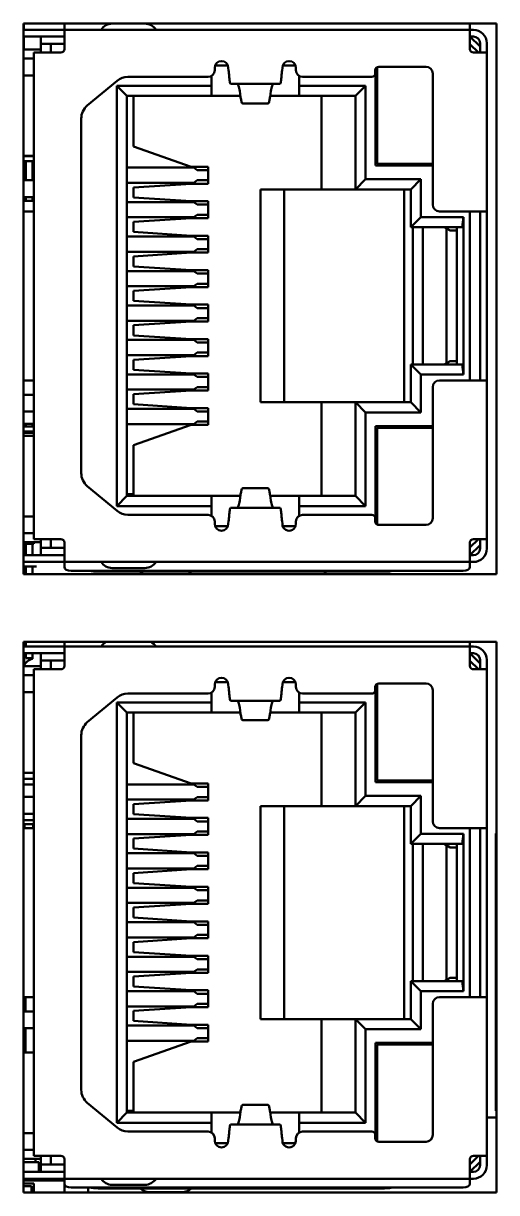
# Model space of a CAD drawing. Header units: millimetres. Extents: x 0 to 1863, y -9 to 1040.
# Drawn here: x 527.78 to 541.78, y 547.42 to 582.02 of the extents above; entities that cross this region are included whole.
import ezdxf

# ---------------------------------------------------------------- set-up
doc = ezdxf.new("R2010")
doc.units = ezdxf.units.MM
doc.header["$LTSCALE"] = 3.5
doc.layers.add('외형선(ISO)', color=7, linetype='Continuous', lineweight=50)

msp = doc.modelspace()

# ---------------------------------------------------------------- linework, layer by layer
at = {"layer": '외형선(ISO)'}
for p, q in [((527.7781, 582.0218), (541.7781, 582.0218)), ((527.7781, 565.7218), (527.7781, 582.0218)), ((527.7898, 581.8336), (527.7898, 582.0218)), ((528.9898, 581.9819), (528.9898, 581.8698)), ((530.4086, 582.0136), (531.3686, 582.0136)), ((540.9898, 581.8698), (540.9898, 581.9819)), ((541.7781, 582.0218), (541.7781, 565.7218)), ((527.7781, 581.8336), (528.6898, 581.8336)), ((528.2898, 581.6336), (527.7781, 581.6336)), ((527.7898, 581.2486), (527.7898, 581.6336)), ((528.2898, 581.6336), (528.2898, 581.4136)), ((528.2898, 581.6336), (528.9898, 581.6336)), ((528.9898, 581.8336), (528.6898, 581.8336)), ((528.9898, 581.8698), (528.9898, 581.8336)), ((528.9898, 581.4336), (528.9898, 581.8336)), ((528.9898, 581.8336), (540.9898, 581.8336)), ((540.9898, 581.8336), (540.9898, 581.8698)), ((541.0898, 581.8336), (540.9898, 581.8336)), ((540.9898, 581.8336), (540.9898, 581.4336)), ((540.9898, 581.6336), (541.0898, 581.6336)), ((541.2898, 581.3336), (540.9898, 581.6336)), ((528.5898, 581.4136), (528.2898, 581.4136)), ((528.2898, 581.1586), (528.2898, 581.4136)), ((528.5898, 581.4136), (528.9898, 581.4136)), ((528.5898, 581.4136), (528.5898, 581.1586)), ((528.9898, 581.2586), (528.9898, 581.4336)), ((540.9898, 581.2586), (540.9898, 581.4336)), ((540.9898, 581.4086), (541.2398, 581.1586)), ((541.2898, 581.4336), (541.2898, 581.2586)), ((541.4898, 581.2586), (541.4898, 581.4336)), ((527.7781, 581.2486), (528.2898, 581.2486)), ((527.7781, 580.9836), (528.0898, 580.9836)), ((528.4898, 581.1586), (528.0898, 581.1586)), ((528.0898, 566.7586), (528.0898, 581.1586)), ((528.4898, 581.1586), (528.8898, 581.1586)), ((541.4898, 581.1586), (541.0898, 581.1586)), ((541.2898, 581.2586), (541.2898, 581.1586)), ((541.4898, 581.1586), (541.4898, 581.2586)), ((541.4898, 581.1586), (541.4898, 576.4586)), ((533.4398, 580.6386), (533.4398, 580.7086)), ((533.8272, 580.7786), (533.4525, 580.7786)), ((533.8496, 580.6286), (533.8398, 580.7086)), ((535.4398, 580.7086), (535.4301, 580.6286)), ((535.8272, 580.7786), (535.4525, 580.7786)), ((535.8398, 580.7086), (535.8398, 580.6386)), ((538.1898, 580.6386), (538.1898, 580.5386)), ((538.1998, 577.8136), (538.1998, 580.6822)), ((538.243, 580.727), (538.243, 577.8636)), ((539.6898, 580.7386), (538.2898, 580.7386)), ((527.7781, 580.4836), (528.0898, 580.4836)), ((530.5508, 580.3228), (529.6697, 579.5886)), ((530.8709, 580.4386), (533.2398, 580.4386)), ((533.3398, 580.4654), (533.3398, 580.1786)), ((535.9398, 580.1786), (535.9398, 580.4654)), ((536.0398, 580.4386), (538.0898, 580.4386)), ((539.8898, 580.5386), (539.8898, 576.6586)), ((530.5398, 567.7386), (530.5398, 580.1786)), ((533.3398, 580.1786), (530.5398, 580.1786)), ((530.8398, 579.8786), (530.5398, 580.1786)), ((533.3398, 579.8786), (533.3398, 580.1786)), ((535.3726, 580.2286), (533.9071, 580.2286)), ((534.189, 579.9377), (534.1768, 580.0143)), ((535.1028, 580.0143), (535.0906, 579.9377)), ((537.8998, 580.1786), (535.9398, 580.1786)), ((535.9398, 580.1786), (535.9398, 579.8786)), ((537.8998, 580.1786), (537.5998, 579.8786)), ((537.8998, 580.1786), (537.8998, 577.4086)), ((530.8398, 579.8786), (533.3398, 579.8786)), ((530.8398, 579.8786), (530.8398, 568.0386)), ((531.0398, 579.8786), (531.0398, 578.3786)), ((533.3398, 579.8786), (534.1976, 579.8786)), ((534.2635, 579.6519), (535.0161, 579.6519)), ((535.082, 579.8786), (535.9398, 579.8786)), ((535.9398, 579.8786), (537.5998, 579.8786)), ((536.5998, 579.8786), (536.5998, 577.1086)), ((537.5998, 577.1086), (537.5998, 579.8786)), ((529.4898, 568.7128), (529.4898, 579.2045)), ((532.7398, 577.7786), (531.0398, 578.3786)), ((527.7781, 578.0986), (528.0898, 578.0986)), ((527.8091, 578.0966), (527.7781, 578.0966)), ((527.8091, 577.9466), (527.7781, 577.9466)), ((527.7998, 578.0986), (527.7998, 578.0966)), ((527.7998, 577.9466), (527.7998, 577.3836)), ((527.9382, 578.0966), (527.8091, 578.0966)), ((527.8091, 577.9466), (527.9382, 577.9466)), ((527.8498, 578.0986), (527.8498, 578.0966)), ((527.8498, 577.9466), (527.8498, 577.3836)), ((528.0164, 578.0966), (527.9382, 578.0966)), ((527.9382, 577.9466), (528.0164, 577.9466)), ((528.0898, 578.0966), (528.0164, 578.0966)), ((528.0164, 577.9466), (528.0898, 577.9466)), ((528.0498, 578.0966), (528.0498, 578.0986)), ((528.0498, 577.3836), (528.0498, 577.9466)), ((538.243, 577.8636), (539.8898, 577.8636)), ((538.5998, 577.8136), (538.5998, 577.8636)), ((539.6998, 577.8636), (539.6998, 577.8136)), ((527.7998, 577.6966), (527.7781, 577.6966)), ((527.7781, 577.5466), (527.7998, 577.5466)), ((532.7461, 577.7536), (530.8398, 577.7536)), ((533.2398, 577.7786), (532.7398, 577.7786)), ((532.784, 577.7536), (532.7461, 577.7536)), ((532.817, 577.7536), (532.784, 577.7536)), ((532.817, 577.7536), (532.9235, 577.6786)), ((532.9235, 577.6786), (533.2398, 577.6786)), ((533.2398, 577.2786), (533.2398, 577.7786)), ((538.1998, 577.8136), (539.8898, 577.8136)), ((528.0898, 577.3836), (527.7781, 577.3836)), ((530.8398, 577.3036), (532.7462, 577.3036)), ((531.0398, 577.1668), (532.7398, 577.2786)), ((531.0398, 576.8705), (531.0398, 577.1668)), ((533.2398, 577.2786), (532.7398, 577.2786)), ((532.7462, 577.3036), (532.7841, 577.3036)), ((532.7841, 577.3036), (532.817, 577.3036)), ((532.9235, 577.3786), (532.817, 577.3036)), ((533.2398, 577.3786), (532.9235, 577.3786)), ((537.5998, 577.1086), (537.8998, 577.4086)), ((537.8998, 577.4086), (539.5398, 577.4086)), ((539.2398, 577.1086), (539.5398, 577.4086)), ((539.5398, 576.2886), (539.5398, 577.4086)), ((527.7781, 576.8836), (528.0898, 576.8836)), ((527.7998, 576.8836), (527.7998, 576.7707)), ((527.8498, 576.8836), (527.8498, 576.7707)), ((528.0498, 576.7707), (528.0498, 576.8836)), ((532.7398, 576.7586), (531.0398, 576.8705)), ((536.5998, 577.1086), (534.7898, 577.1086)), ((534.7898, 570.8086), (534.7898, 577.1086)), ((535.4898, 570.8086), (535.4898, 577.1086)), ((537.5998, 577.1086), (536.5998, 577.1086)), ((539.2398, 577.1086), (537.5998, 577.1086)), ((539.0398, 577.1086), (539.0398, 570.8086)), ((539.2398, 577.1086), (539.2398, 575.9886)), ((527.7781, 576.7707), (528.0898, 576.7707)), ((528.0898, 576.4586), (527.7781, 576.4586)), ((532.7461, 576.7336), (530.8398, 576.7336)), ((532.7398, 576.7586), (533.2398, 576.7586)), ((532.784, 576.7336), (532.7461, 576.7336)), ((532.817, 576.7336), (532.784, 576.7336)), ((532.817, 576.7336), (532.9235, 576.6586)), ((533.2398, 576.6586), (532.9235, 576.6586)), ((533.2398, 576.2586), (533.2398, 576.7586)), ((540.0898, 576.4586), (541.0898, 576.4586)), ((540.9898, 571.4586), (540.9898, 576.4586)), ((541.0898, 576.4586), (541.4898, 576.4586)), ((541.2898, 576.4586), (541.2898, 576.4576)), ((541.2898, 576.4576), (541.2898, 571.4596)), ((541.4898, 576.2586), (541.4898, 576.4586)), ((530.8398, 576.2836), (532.7462, 576.2836)), ((531.0398, 576.1468), (532.7398, 576.2586)), ((531.0398, 575.8505), (531.0398, 576.1468)), ((533.2398, 576.2586), (532.7398, 576.2586)), ((532.7462, 576.2836), (532.7841, 576.2836)), ((532.7841, 576.2836), (532.817, 576.2836)), ((532.9235, 576.3586), (532.817, 576.2836)), ((532.9235, 576.3586), (533.2398, 576.3586)), ((539.5398, 576.2886), (539.2398, 575.9886)), ((540.7998, 576.2886), (539.5398, 576.2886)), ((540.7998, 576.2886), (540.7632, 575.9886)), ((540.7998, 576.2886), (540.7998, 571.6286)), ((541.4898, 571.6586), (541.4898, 576.2586)), ((532.7398, 575.7386), (531.0398, 575.8505)), ((539.2398, 575.9886), (540.7632, 575.9886)), ((539.2998, 575.9886), (539.2998, 571.9286)), ((539.5998, 571.9286), (539.5998, 575.9886)), ((540.3998, 575.8886), (540.2248, 575.9886)), ((540.2998, 575.9458), (540.2998, 571.9715)), ((540.3998, 575.8886), (540.5998, 575.8886)), ((540.5998, 571.9286), (540.5998, 575.9886)), ((532.7461, 575.7136), (530.8398, 575.7136)), ((532.7398, 575.7386), (533.2398, 575.7386)), ((532.784, 575.7136), (532.7461, 575.7136)), ((532.817, 575.7136), (532.784, 575.7136)), ((532.817, 575.7136), (532.9235, 575.6386)), ((533.2398, 575.6386), (532.9235, 575.6386)), ((533.2398, 575.2386), (533.2398, 575.7386)), ((530.8398, 575.2636), (532.7462, 575.2636)), ((531.0398, 575.1268), (532.7398, 575.2386)), ((531.0398, 574.8305), (531.0398, 575.1268)), ((533.2398, 575.2386), (532.7398, 575.2386)), ((532.7462, 575.2636), (532.7841, 575.2636)), ((532.7841, 575.2636), (532.817, 575.2636)), ((532.9235, 575.3386), (532.817, 575.2636)), ((533.2398, 575.3386), (532.9235, 575.3386)), ((532.7398, 574.7186), (531.0398, 574.8305)), ((532.7398, 574.7186), (533.2398, 574.7186)), ((533.2398, 574.2186), (533.2398, 574.7186)), ((532.7461, 574.6936), (530.8398, 574.6936)), ((532.784, 574.6936), (532.7461, 574.6936)), ((532.817, 574.6936), (532.784, 574.6936)), ((532.817, 574.6936), (532.9235, 574.6186)), ((533.2398, 574.6186), (532.9235, 574.6186)), ((530.8398, 574.2436), (532.7462, 574.2436)), ((531.0398, 574.1068), (532.7398, 574.2186)), ((531.0398, 573.8105), (531.0398, 574.1068)), ((533.2398, 574.2186), (532.7398, 574.2186)), ((532.7462, 574.2436), (532.7841, 574.2436)), ((532.7841, 574.2436), (532.817, 574.2436)), ((532.9235, 574.3186), (532.817, 574.2436)), ((533.2398, 574.3186), (532.9235, 574.3186)), ((532.7461, 573.6736), (530.8398, 573.6736)), ((532.7398, 573.6986), (531.0398, 573.8105)), ((532.7398, 573.6986), (533.2398, 573.6986)), ((532.784, 573.6736), (532.7461, 573.6736)), ((532.817, 573.6736), (532.784, 573.6736)), ((532.817, 573.6736), (532.9235, 573.5986)), ((533.2398, 573.1986), (533.2398, 573.6986)), ((533.2398, 573.5986), (532.9235, 573.5986)), ((530.8398, 573.2236), (532.7462, 573.2236)), ((531.0398, 573.0868), (532.7398, 573.1986)), ((531.0398, 572.7905), (531.0398, 573.0868)), ((533.2398, 573.1986), (532.7398, 573.1986)), ((532.7462, 573.2236), (532.7841, 573.2236)), ((532.7841, 573.2236), (532.817, 573.2236)), ((532.9235, 573.2986), (532.817, 573.2236)), ((533.2398, 573.2986), (532.9235, 573.2986)), ((532.7461, 572.6536), (530.8398, 572.6536)), ((532.7398, 572.6786), (531.0398, 572.7905)), ((532.7398, 572.6786), (533.2398, 572.6786)), ((532.784, 572.6536), (532.7461, 572.6536)), ((532.817, 572.6536), (532.784, 572.6536)), ((532.817, 572.6536), (532.9235, 572.5786)), ((533.2398, 572.1786), (533.2398, 572.6786)), ((533.2398, 572.5786), (532.9235, 572.5786)), ((530.8398, 572.2036), (532.7462, 572.2036)), ((531.0398, 572.0668), (532.7398, 572.1786)), ((531.0398, 571.7705), (531.0398, 572.0668)), ((533.2398, 572.1786), (532.7398, 572.1786)), ((532.7462, 572.2036), (532.7841, 572.2036)), ((532.7841, 572.2036), (532.817, 572.2036)), ((532.9235, 572.2786), (532.817, 572.2036)), ((533.2398, 572.2786), (532.9235, 572.2786)), ((540.2248, 571.9286), (540.3998, 572.0286)), ((540.5998, 572.0286), (540.3998, 572.0286)), ((532.7461, 571.6336), (530.8398, 571.6336)), ((532.7398, 571.6586), (531.0398, 571.7705)), ((532.7398, 571.6586), (533.2398, 571.6586)), ((532.784, 571.6336), (532.7461, 571.6336)), ((532.817, 571.6336), (532.784, 571.6336)), ((532.817, 571.6336), (532.9235, 571.5586)), ((533.2398, 571.1586), (533.2398, 571.6586)), ((539.2398, 571.9286), (539.5398, 571.6286)), ((540.7632, 571.9286), (539.2398, 571.9286)), ((539.2398, 571.9286), (539.2398, 570.8086)), ((539.5398, 571.6286), (540.7998, 571.6286)), ((539.5398, 570.5086), (539.5398, 571.6286)), ((540.7632, 571.9286), (540.7998, 571.6286)), ((541.4898, 571.4586), (541.4898, 571.6586)), ((527.7781, 571.4586), (528.0898, 571.4586)), ((532.9235, 571.2586), (532.817, 571.1836)), ((533.2398, 571.5586), (532.9235, 571.5586)), ((533.2398, 571.2586), (532.9235, 571.2586)), ((539.8898, 571.2586), (539.8898, 567.3786)), ((541.0898, 571.4586), (540.0898, 571.4586)), ((541.4898, 571.4586), (541.0898, 571.4586)), ((541.2898, 571.4596), (541.2898, 571.4586)), ((541.4898, 571.4586), (541.4898, 566.7586)), ((527.7781, 571.0336), (528.0898, 571.0336)), ((530.8398, 571.1836), (532.7462, 571.1836)), ((531.0398, 571.0468), (532.7398, 571.1586)), ((531.0398, 570.7505), (531.0398, 571.0468)), ((533.2398, 571.1586), (532.7398, 571.1586)), ((532.7462, 571.1836), (532.7841, 571.1836)), ((532.7841, 571.1836), (532.817, 571.1836)), ((532.7461, 570.6136), (530.8398, 570.6136)), ((532.7398, 570.6386), (531.0398, 570.7505)), ((532.7398, 570.6386), (533.2398, 570.6386)), ((532.784, 570.6136), (532.7461, 570.6136)), ((532.817, 570.6136), (532.784, 570.6136)), ((532.817, 570.6136), (532.9235, 570.5386)), ((533.2398, 570.1386), (533.2398, 570.6386)), ((534.7898, 570.8086), (536.5998, 570.8086)), ((536.5998, 570.8086), (537.5998, 570.8086)), ((536.5998, 570.8086), (536.5998, 568.0386)), ((537.5998, 570.8086), (539.2398, 570.8086)), ((537.8998, 570.5086), (537.5998, 570.8086)), ((537.5998, 568.0386), (537.5998, 570.8086)), ((539.5398, 570.5086), (539.2398, 570.8086)), ((528.0898, 570.5336), (527.7781, 570.5336)), ((532.9235, 570.2386), (532.817, 570.1636)), ((533.2398, 570.5386), (532.9235, 570.5386)), ((533.2398, 570.2386), (532.9235, 570.2386)), ((539.5398, 570.5086), (537.8998, 570.5086)), ((537.8998, 570.5086), (537.8998, 567.7386)), ((527.7781, 570.1747), (528.0898, 570.1747)), ((527.8091, 570.0966), (527.7781, 570.0966)), ((527.8091, 569.9466), (527.7781, 569.9466)), ((527.7781, 569.9087), (528.0898, 569.9087)), ((527.7998, 570.1747), (527.7998, 570.0966)), ((527.7998, 569.9466), (527.7998, 569.9087)), ((527.9382, 570.0966), (527.8091, 570.0966)), ((527.8091, 569.9466), (527.9382, 569.9466)), ((527.8498, 570.1747), (527.8498, 570.0966)), ((527.8498, 569.9466), (527.8498, 569.9087)), ((528.0164, 570.0966), (527.9382, 570.0966)), ((527.9382, 569.9466), (528.0164, 569.9466)), ((528.0898, 570.0966), (528.0164, 570.0966)), ((528.0164, 569.9466), (528.0898, 569.9466)), ((528.0498, 570.0966), (528.0498, 570.1747)), ((528.0498, 569.9087), (528.0498, 569.9466)), ((530.8398, 570.1636), (532.7462, 570.1636)), ((531.0398, 569.5386), (532.7398, 570.1386)), ((532.7398, 570.1386), (533.2398, 570.1386)), ((532.7462, 570.1636), (532.7841, 570.1636)), ((532.7841, 570.1636), (532.817, 570.1636)), ((538.1998, 567.2351), (538.1998, 570.1036)), ((539.8898, 570.1036), (538.1998, 570.1036)), ((539.8898, 570.0536), (538.243, 570.0536)), ((538.243, 567.1903), (538.243, 570.0536)), ((538.5998, 570.0536), (538.5998, 570.1036)), ((539.6998, 570.1036), (539.6998, 570.0536)), ((527.7781, 569.8186), (528.0898, 569.8186)), ((531.0398, 569.5386), (531.0398, 568.0386)), ((529.6697, 568.3287), (530.5508, 567.5945)), ((534.2635, 568.2653), (535.0161, 568.2653)), ((530.5398, 567.7386), (530.8398, 568.0386)), ((531.0398, 568.0936), (530.8398, 568.0936)), ((530.8398, 568.0386), (533.3398, 568.0386)), ((533.3398, 567.7386), (533.3398, 568.0386)), ((534.1976, 568.0386), (533.3398, 568.0386)), ((534.1768, 567.903), (534.189, 567.9796)), ((535.9398, 568.0386), (535.082, 568.0386)), ((535.0906, 567.9796), (535.1028, 567.903)), ((535.9398, 568.0386), (535.9398, 567.7386)), ((535.9398, 568.0386), (537.5998, 568.0386)), ((537.8998, 567.7386), (537.5998, 568.0386)), ((533.3398, 567.7386), (530.5398, 567.7386)), ((533.2398, 567.4786), (530.8709, 567.4786)), ((533.3398, 567.7386), (533.3398, 567.4518)), ((533.9071, 567.6886), (535.3726, 567.6886)), ((537.8998, 567.7386), (535.9398, 567.7386)), ((535.9398, 567.4518), (535.9398, 567.7386)), ((538.0898, 567.4786), (536.0398, 567.4786)), ((527.7781, 567.4336), (528.0898, 567.4336)), ((533.4398, 567.2086), (533.4398, 567.2786)), ((533.4525, 567.1386), (533.8272, 567.1386)), ((533.8398, 567.2086), (533.8496, 567.2886)), ((535.4301, 567.2886), (535.4398, 567.2086)), ((535.4525, 567.1386), (535.8272, 567.1386)), ((535.8398, 567.2786), (535.8398, 567.2086)), ((538.1898, 567.3786), (538.1898, 567.2786)), ((538.2898, 567.1786), (539.6898, 567.1786)), ((527.7781, 566.9336), (528.0898, 566.9336)), ((528.0898, 566.7586), (528.4898, 566.7586)), ((528.2898, 566.5036), (528.2898, 566.7586)), ((528.8898, 566.7586), (528.4898, 566.7586)), ((528.5898, 566.7586), (528.5898, 566.5036)), ((541.2398, 566.7586), (540.9898, 566.5086)), ((541.0898, 566.7586), (541.4898, 566.7586)), ((541.2898, 566.7586), (541.2898, 566.6586)), ((541.4898, 566.6586), (541.4898, 566.7586)), ((527.7781, 566.6686), (528.2898, 566.6686)), ((527.7781, 566.6227), (528.0898, 566.6227)), ((527.7998, 566.4966), (527.7781, 566.4966)), ((527.7998, 566.6227), (527.7998, 566.2836)), ((527.8498, 566.6227), (527.8498, 566.2836)), ((528.0498, 566.2836), (528.0498, 566.6227)), ((528.0898, 566.6686), (528.0898, 566.6227)), ((528.2898, 566.5036), (528.2898, 566.2836)), ((528.2898, 566.5036), (528.5898, 566.5036)), ((528.9898, 566.5036), (528.5898, 566.5036)), ((528.9898, 566.4836), (528.9898, 566.6586)), ((528.9898, 566.0836), (528.9898, 566.4836)), ((540.9898, 566.4836), (540.9898, 566.6586)), ((540.9898, 566.2836), (541.2898, 566.5836)), ((540.9898, 566.4836), (540.9898, 566.0836)), ((541.2898, 566.6586), (541.2898, 566.4836)), ((541.4898, 566.4836), (541.4898, 566.6586)), ((527.7781, 566.3466), (527.7998, 566.3466)), ((527.7781, 566.2836), (528.2898, 566.2836)), ((528.6898, 566.0836), (527.7781, 566.0836)), ((528.9898, 566.2836), (528.2898, 566.2836)), ((528.6898, 566.0836), (528.9898, 566.0836)), ((528.9898, 566.0836), (528.9898, 566.0475)), ((540.9898, 566.0836), (528.9898, 566.0836)), ((541.0898, 566.2836), (540.9898, 566.2836)), ((540.9898, 566.0836), (541.0898, 566.0836)), ((540.9898, 566.0475), (540.9898, 566.0836)), ((527.8091, 565.9466), (527.7781, 565.9466)), ((541.7781, 565.7218), (527.7781, 565.7218)), ((527.7998, 565.9466), (527.7998, 565.7218)), ((527.8091, 565.9466), (527.9382, 565.9466)), ((527.8498, 565.9466), (527.8498, 565.7218)), ((527.9382, 565.9466), (528.0164, 565.9466)), ((528.0164, 565.9466), (528.1654, 565.9466)), ((528.0498, 565.7218), (528.0498, 565.9466)), ((528.9898, 566.0475), (528.9898, 565.9353)), ((540.7898, 565.8206), (529.1898, 565.8206)), ((529.9898, 565.7983), (538.4491, 565.7983)), ((531.3686, 565.9036), (530.4086, 565.9036)), ((536.6998, 565.7983), (536.6998, 565.7218)), ((536.7198, 565.7218), (536.7198, 565.7983)), ((538.6522, 565.812), (538.706, 565.8206)), ((540.9898, 565.9353), (540.9898, 566.0475)), ((527.7781, 563.7218), (541.7781, 563.7218)), ((527.7781, 547.4218), (527.7781, 563.7218)), ((527.7781, 563.6716), (527.7998, 563.6716)), ((527.7998, 563.7218), (527.7998, 563.5837)), ((527.8498, 563.5837), (527.8498, 563.7218)), ((528.9898, 563.7218), (528.9898, 563.6199)), ((540.9898, 563.6199), (540.9898, 563.7218)), ((541.7781, 563.7218), (541.7781, 547.4218)), ((527.7781, 563.5837), (528.6898, 563.5837)), ((528.2898, 563.3837), (527.7781, 563.3837)), ((527.7998, 563.3837), (527.7998, 563.0134)), ((527.8498, 563.3837), (527.8498, 563.2416)), ((528.0498, 563.2145), (528.0498, 563.3837)), ((528.2898, 563.3837), (528.2898, 563.1637)), ((528.2898, 563.3837), (528.9898, 563.3837)), ((528.9898, 563.5837), (528.6898, 563.5837)), ((528.9898, 563.6199), (528.9898, 563.5837)), ((528.9898, 563.1837), (528.9898, 563.5837)), ((528.9898, 563.5837), (540.9898, 563.5837)), ((540.9898, 563.5837), (540.9898, 563.6199)), ((541.0898, 563.5837), (540.9898, 563.5837)), ((540.9898, 563.5837), (540.9898, 563.1837)), ((540.9898, 563.3837), (541.0898, 563.3837)), ((541.2898, 563.0837), (540.9898, 563.3837)), ((527.7781, 562.9987), (528.2898, 562.9987)), ((527.8498, 563.2416), (528.0498, 563.2416)), ((528.0498, 562.9987), (528.0498, 563.0042)), ((528.5898, 563.1637), (528.2898, 563.1637)), ((528.2898, 562.9087), (528.2898, 563.1637)), ((528.5898, 563.1637), (528.9898, 563.1637)), ((528.5898, 563.1637), (528.5898, 562.9087)), ((528.9898, 563.0087), (528.9898, 563.1837)), ((540.9898, 563.0087), (540.9898, 563.1837)), ((540.9898, 563.1587), (541.2398, 562.9087)), ((541.2898, 563.1837), (541.2898, 563.0087)), ((541.2898, 563.0087), (541.2898, 562.9087)), ((541.4898, 563.0087), (541.4898, 563.1837)), ((541.4898, 562.9087), (541.4898, 563.0087)), ((527.7781, 562.7337), (528.0898, 562.7337)), ((528.4898, 562.9087), (528.0898, 562.9087)), ((528.0898, 548.5087), (528.0898, 562.9087)), ((528.4898, 562.9087), (528.8898, 562.9087)), ((541.4898, 562.9087), (541.0898, 562.9087)), ((541.4898, 562.9087), (541.4898, 558.2087)), ((533.4398, 562.3887), (533.4398, 562.4587)), ((533.8272, 562.5287), (533.4525, 562.5287)), ((533.8496, 562.3787), (533.8398, 562.4587)), ((535.4398, 562.4587), (535.4301, 562.3787)), ((535.8272, 562.5287), (535.4525, 562.5287)), ((535.8398, 562.4587), (535.8398, 562.3887)), ((538.1898, 562.3887), (538.1898, 562.2887)), ((538.1998, 559.5637), (538.1998, 562.4323)), ((538.243, 562.4771), (538.243, 559.6137)), ((539.6898, 562.4887), (538.2898, 562.4887)), ((539.8898, 562.2887), (539.8898, 558.4087)), ((527.7781, 562.2337), (528.0898, 562.2337)), ((530.5508, 562.0729), (529.6697, 561.3387)), ((530.5398, 549.4887), (530.5398, 561.9287)), ((533.3398, 561.9287), (530.5398, 561.9287)), ((530.8398, 561.6287), (530.5398, 561.9287)), ((530.8709, 562.1887), (533.2398, 562.1887)), ((533.3398, 562.2155), (533.3398, 561.9287)), ((533.3398, 561.6287), (533.3398, 561.9287)), ((535.3726, 561.9787), (533.9071, 561.9787)), ((535.9398, 561.9287), (535.9398, 562.2155)), ((537.8998, 561.9287), (535.9398, 561.9287)), ((535.9398, 561.9287), (535.9398, 561.6287)), ((536.0398, 562.1887), (538.0898, 562.1887)), ((537.8998, 561.9287), (537.5998, 561.6287)), ((537.8998, 561.9287), (537.8998, 559.1587)), ((530.8398, 561.6287), (533.3398, 561.6287)), ((530.8398, 561.6287), (530.8398, 549.7887)), ((531.0398, 561.6287), (531.0398, 560.1287)), ((533.3398, 561.6287), (534.1976, 561.6287)), ((534.189, 561.6878), (534.1768, 561.7644)), ((535.082, 561.6287), (535.9398, 561.6287)), ((535.1028, 561.7644), (535.0906, 561.6878)), ((535.9398, 561.6287), (537.5998, 561.6287)), ((536.5998, 561.6287), (536.5998, 558.8587)), ((537.5998, 558.8587), (537.5998, 561.6287)), ((534.2635, 561.402), (535.0161, 561.402)), ((529.4898, 550.4629), (529.4898, 560.9546)), ((527.7781, 559.8487), (528.0898, 559.8487)), ((532.7398, 559.5287), (531.0398, 560.1287)), ((527.7781, 559.6677), (528.0898, 559.6677)), ((527.7781, 559.4987), (528.0898, 559.4987)), ((532.7461, 559.5037), (530.8398, 559.5037)), ((533.2398, 559.5287), (532.7398, 559.5287)), ((532.784, 559.5037), (532.7461, 559.5037)), ((532.817, 559.5037), (532.784, 559.5037)), ((532.817, 559.5037), (532.9235, 559.4287)), ((533.2398, 559.0287), (533.2398, 559.5287)), ((538.1998, 559.5637), (539.8898, 559.5637)), ((538.243, 559.6137), (539.8898, 559.6137)), ((538.5998, 559.5637), (538.5998, 559.6137)), ((539.6998, 559.6137), (539.6998, 559.5637)), ((532.9235, 559.4287), (533.2398, 559.4287)), ((537.5998, 558.8587), (537.8998, 559.1587)), ((537.8998, 559.1587), (539.5398, 559.1587)), ((539.2398, 558.8587), (539.5398, 559.1587)), ((539.5398, 558.0387), (539.5398, 559.1587)), ((528.0898, 559.1337), (527.7781, 559.1337)), ((530.8398, 559.0537), (532.7462, 559.0537)), ((531.0398, 558.9169), (532.7398, 559.0287)), ((531.0398, 558.6206), (531.0398, 558.9169)), ((533.2398, 559.0287), (532.7398, 559.0287)), ((532.7462, 559.0537), (532.7841, 559.0537)), ((532.7841, 559.0537), (532.817, 559.0537)), ((532.9235, 559.1287), (532.817, 559.0537)), ((533.2398, 559.1287), (532.9235, 559.1287)), ((536.5998, 558.8587), (534.7898, 558.8587)), ((534.7898, 552.5587), (534.7898, 558.8587)), ((535.4898, 552.5587), (535.4898, 558.8587)), ((537.5998, 558.8587), (536.5998, 558.8587)), ((539.2398, 558.8587), (537.5998, 558.8587)), ((539.0398, 558.8587), (539.0398, 552.5587)), ((539.2398, 558.8587), (539.2398, 557.7387)), ((527.7781, 558.6337), (528.0898, 558.6337)), ((527.7781, 558.4447), (528.0898, 558.4447)), ((532.7461, 558.4837), (530.8398, 558.4837)), ((532.7398, 558.5087), (531.0398, 558.6206)), ((532.7398, 558.5087), (533.2398, 558.5087)), ((532.784, 558.4837), (532.7461, 558.4837)), ((532.817, 558.4837), (532.784, 558.4837)), ((532.817, 558.4837), (532.9235, 558.4087)), ((533.2398, 558.0087), (533.2398, 558.5087)), ((527.7781, 558.3564), (527.8098, 558.3247)), ((528.0898, 558.2087), (527.7781, 558.2087)), ((527.8098, 558.3247), (527.8098, 558.2087)), ((528.0698, 558.3247), (527.8098, 558.3247)), ((528.0898, 558.3447), (528.0698, 558.3247)), ((528.0698, 558.2087), (528.0698, 558.3247)), ((532.9235, 558.1087), (532.817, 558.0337)), ((533.2398, 558.4087), (532.9235, 558.4087)), ((532.9235, 558.1087), (533.2398, 558.1087)), ((540.0898, 558.2087), (541.0898, 558.2087)), ((540.9898, 553.2087), (540.9898, 558.2087)), ((541.0898, 558.2087), (541.4898, 558.2087)), ((541.2898, 558.2087), (541.2898, 558.2077)), ((541.2898, 558.2077), (541.2898, 553.2097)), ((541.4898, 558.0087), (541.4898, 558.2087)), ((530.8398, 558.0337), (532.7462, 558.0337)), ((531.0398, 557.8969), (532.7398, 558.0087)), ((531.0398, 557.6006), (531.0398, 557.8969)), ((533.2398, 558.0087), (532.7398, 558.0087)), ((532.7462, 558.0337), (532.7841, 558.0337)), ((532.7841, 558.0337), (532.817, 558.0337)), ((539.5398, 558.0387), (539.2398, 557.7387)), ((540.7998, 558.0387), (539.5398, 558.0387)), ((540.7998, 558.0387), (540.7632, 557.7387)), ((540.7998, 558.0387), (540.7998, 553.3787)), ((541.4898, 553.4087), (541.4898, 558.0087)), ((541.7531, 558.0468), (541.7531, 551.2018)), ((541.7781, 558.0468), (541.7531, 558.0468)), ((532.7461, 557.4637), (530.8398, 557.4637)), ((532.7398, 557.4887), (531.0398, 557.6006)), ((532.7398, 557.4887), (533.2398, 557.4887)), ((532.784, 557.4637), (532.7461, 557.4637)), ((532.817, 557.4637), (532.784, 557.4637)), ((532.817, 557.4637), (532.9235, 557.3887)), ((533.2398, 556.9887), (533.2398, 557.4887)), ((539.2398, 557.7387), (540.7632, 557.7387)), ((539.2998, 557.7387), (539.2998, 553.6787)), ((539.5998, 553.6787), (539.5998, 557.7387)), ((540.3998, 557.6387), (540.2248, 557.7387)), ((540.2998, 557.6959), (540.2998, 553.7216)), ((540.3998, 557.6387), (540.5998, 557.6387)), ((540.5998, 553.6787), (540.5998, 557.7387)), ((532.9235, 557.0887), (532.817, 557.0137)), ((533.2398, 557.3887), (532.9235, 557.3887)), ((533.2398, 557.0887), (532.9235, 557.0887)), ((530.8398, 557.0137), (532.7462, 557.0137)), ((531.0398, 556.8769), (532.7398, 556.9887)), ((531.0398, 556.5806), (531.0398, 556.8769)), ((533.2398, 556.9887), (532.7398, 556.9887)), ((532.7462, 557.0137), (532.7841, 557.0137)), ((532.7841, 557.0137), (532.817, 557.0137)), ((532.7461, 556.4437), (530.8398, 556.4437)), ((532.7398, 556.4687), (531.0398, 556.5806)), ((532.7398, 556.4687), (533.2398, 556.4687)), ((532.784, 556.4437), (532.7461, 556.4437)), ((532.817, 556.4437), (532.784, 556.4437)), ((532.817, 556.4437), (532.9235, 556.3687)), ((533.2398, 556.3687), (532.9235, 556.3687)), ((533.2398, 555.9687), (533.2398, 556.4687)), ((532.9235, 556.0687), (532.817, 555.9937)), ((533.2398, 556.0687), (532.9235, 556.0687)), ((530.8398, 555.9937), (532.7462, 555.9937)), ((531.0398, 555.8569), (532.7398, 555.9687)), ((531.0398, 555.5606), (531.0398, 555.8569)), ((533.2398, 555.9687), (532.7398, 555.9687)), ((532.7462, 555.9937), (532.7841, 555.9937)), ((532.7841, 555.9937), (532.817, 555.9937)), ((532.7461, 555.4237), (530.8398, 555.4237)), ((532.7398, 555.4487), (531.0398, 555.5606)), ((532.7398, 555.4487), (533.2398, 555.4487)), ((532.784, 555.4237), (532.7461, 555.4237)), ((532.817, 555.4237), (532.784, 555.4237)), ((532.817, 555.4237), (532.9235, 555.3487)), ((533.2398, 555.3487), (532.9235, 555.3487)), ((533.2398, 554.9487), (533.2398, 555.4487)), ((532.9235, 555.0487), (532.817, 554.9737)), ((533.2398, 555.0487), (532.9235, 555.0487)), ((530.8398, 554.9737), (532.7462, 554.9737)), ((531.0398, 554.8369), (532.7398, 554.9487)), ((531.0398, 554.5406), (531.0398, 554.8369)), ((533.2398, 554.9487), (532.7398, 554.9487)), ((532.7462, 554.9737), (532.7841, 554.9737)), ((532.7841, 554.9737), (532.817, 554.9737)), ((532.7461, 554.4037), (530.8398, 554.4037)), ((532.7398, 554.4287), (531.0398, 554.5406)), ((532.7398, 554.4287), (533.2398, 554.4287)), ((532.784, 554.4037), (532.7461, 554.4037)), ((532.817, 554.4037), (532.784, 554.4037)), ((532.817, 554.4037), (532.9235, 554.3287)), ((533.2398, 554.3287), (532.9235, 554.3287)), ((533.2398, 553.9287), (533.2398, 554.4287)), ((530.8398, 553.9537), (532.7462, 553.9537)), ((532.7462, 553.9537), (532.7841, 553.9537)), ((532.7841, 553.9537), (532.817, 553.9537)), ((532.9235, 554.0287), (532.817, 553.9537)), ((533.2398, 554.0287), (532.9235, 554.0287)), ((531.0398, 553.8169), (532.7398, 553.9287)), ((531.0398, 553.5206), (531.0398, 553.8169)), ((533.2398, 553.9287), (532.7398, 553.9287)), ((539.2398, 553.6787), (539.5398, 553.3787)), ((540.7632, 553.6787), (539.2398, 553.6787)), ((539.2398, 553.6787), (539.2398, 552.5587)), ((540.2248, 553.6787), (540.3998, 553.7787)), ((540.5998, 553.7787), (540.3998, 553.7787)), ((540.7632, 553.6787), (540.7998, 553.3787)), ((532.7461, 553.3837), (530.8398, 553.3837)), ((532.7398, 553.4087), (531.0398, 553.5206)), ((532.7398, 553.4087), (533.2398, 553.4087)), ((532.784, 553.3837), (532.7461, 553.3837)), ((532.817, 553.3837), (532.784, 553.3837)), ((532.817, 553.3837), (532.9235, 553.3087)), ((533.2398, 553.3087), (532.9235, 553.3087)), ((533.2398, 552.9087), (533.2398, 553.4087)), ((539.5398, 553.3787), (540.7998, 553.3787)), ((539.5398, 552.2587), (539.5398, 553.3787)), ((541.4898, 553.2087), (541.4898, 553.4087)), ((527.7781, 553.2087), (528.0898, 553.2087)), ((527.8398, 553.2087), (527.8398, 552.7837)), ((530.8398, 552.9337), (532.7462, 552.9337)), ((531.0398, 552.7969), (532.7398, 552.9087)), ((533.2398, 552.9087), (532.7398, 552.9087)), ((532.7462, 552.9337), (532.7841, 552.9337)), ((532.7841, 552.9337), (532.817, 552.9337)), ((532.9235, 553.0087), (532.817, 552.9337)), ((533.2398, 553.0087), (532.9235, 553.0087)), ((539.8898, 553.0087), (539.8898, 549.1287)), ((541.0898, 553.2087), (540.0898, 553.2087)), ((541.4898, 553.2087), (541.0898, 553.2087)), ((541.2898, 553.2097), (541.2898, 553.2087)), ((541.4898, 553.2087), (541.4898, 548.5087)), ((527.7781, 552.7837), (528.0898, 552.7837)), ((531.0398, 552.5006), (531.0398, 552.7969)), ((528.0898, 552.2837), (527.7781, 552.2837)), ((527.8098, 552.2837), (527.8098, 552.0647)), ((527.8398, 552.2837), (527.8398, 551.5687)), ((532.7461, 552.3637), (530.8398, 552.3637)), ((532.7398, 552.3887), (531.0398, 552.5006)), ((532.7398, 552.3887), (533.2398, 552.3887)), ((532.784, 552.3637), (532.7461, 552.3637)), ((532.817, 552.3637), (532.784, 552.3637)), ((532.817, 552.3637), (532.9235, 552.2887)), ((533.2398, 552.2887), (532.9235, 552.2887)), ((533.2398, 551.8887), (533.2398, 552.3887)), ((534.7898, 552.5587), (536.5998, 552.5587)), ((536.5998, 552.5587), (537.5998, 552.5587)), ((536.5998, 552.5587), (536.5998, 549.7887)), ((537.5998, 552.5587), (539.2398, 552.5587)), ((537.8998, 552.2587), (537.5998, 552.5587)), ((537.5998, 549.7887), (537.5998, 552.5587)), ((539.5398, 552.2587), (537.8998, 552.2587)), ((537.8998, 552.2587), (537.8998, 549.4887)), ((539.5398, 552.2587), (539.2398, 552.5587)), ((527.8098, 552.0647), (527.7781, 552.0329)), ((527.8398, 551.9447), (527.7781, 551.9447)), ((527.8098, 552.0647), (527.8398, 552.0647)), ((530.8398, 551.9137), (532.7462, 551.9137)), ((531.0398, 551.2887), (532.7398, 551.8887)), ((532.7398, 551.8887), (533.2398, 551.8887)), ((532.7462, 551.9137), (532.7841, 551.9137)), ((532.7841, 551.9137), (532.817, 551.9137)), ((532.9235, 551.9887), (532.817, 551.9137)), ((533.2398, 551.9887), (532.9235, 551.9887)), ((527.8398, 551.7729), (527.7781, 551.7729)), ((527.7781, 551.59), (527.8398, 551.6517)), ((527.7781, 551.5687), (528.0898, 551.5687)), ((538.1998, 548.9852), (538.1998, 551.8537)), ((539.8898, 551.8537), (538.1998, 551.8537)), ((539.8898, 551.8037), (538.243, 551.8037)), ((538.243, 548.9404), (538.243, 551.8037)), ((538.5998, 551.8037), (538.5998, 551.8537)), ((539.6998, 551.8537), (539.6998, 551.8037)), ((531.0398, 551.2887), (531.0398, 549.7887)), ((541.7531, 551.2018), (541.7531, 549.8468)), ((541.7781, 551.2018), (541.7531, 551.2018)), ((529.6697, 550.0788), (530.5508, 549.3446)), ((531.0398, 549.8437), (530.8398, 549.8437)), ((534.2635, 550.0154), (535.0161, 550.0154)), ((541.7781, 549.8468), (541.7531, 549.8468)), ((530.5398, 549.4887), (530.8398, 549.7887)), ((533.3398, 549.4887), (530.5398, 549.4887)), ((530.8398, 549.7887), (533.3398, 549.7887)), ((533.3398, 549.4887), (533.3398, 549.7887)), ((534.1976, 549.7887), (533.3398, 549.7887)), ((533.3398, 549.4887), (533.3398, 549.2019)), ((534.1768, 549.6531), (534.189, 549.7297)), ((535.9398, 549.7887), (535.082, 549.7887)), ((535.0906, 549.7297), (535.1028, 549.6531)), ((535.9398, 549.7887), (535.9398, 549.4887)), ((535.9398, 549.7887), (537.5998, 549.7887)), ((537.8998, 549.4887), (535.9398, 549.4887)), ((535.9398, 549.2019), (535.9398, 549.4887)), ((537.8998, 549.4887), (537.5998, 549.7887)), ((541.7781, 549.6468), (541.4898, 549.6468)), ((527.7781, 549.1837), (528.0898, 549.1837)), ((533.2398, 549.2287), (530.8709, 549.2287)), ((533.9071, 549.4387), (535.3726, 549.4387)), ((538.0898, 549.2287), (536.0398, 549.2287)), ((538.1898, 549.1287), (538.1898, 549.0287)), ((533.4398, 548.9587), (533.4398, 549.0287)), ((533.4525, 548.8887), (533.8272, 548.8887)), ((533.8398, 548.9587), (533.8496, 549.0387)), ((535.4301, 549.0387), (535.4398, 548.9587)), ((535.4525, 548.8887), (535.8272, 548.8887)), ((535.8398, 549.0287), (535.8398, 548.9587)), ((538.2898, 548.9287), (539.6898, 548.9287)), ((527.7781, 548.6837), (528.0898, 548.6837)), ((527.7781, 548.4187), (528.2898, 548.4187)), ((528.0898, 548.5087), (528.4898, 548.5087)), ((528.1398, 548.3227), (528.1398, 548.4187)), ((528.2898, 548.2537), (528.2898, 548.5087)), ((528.8898, 548.5087), (528.4898, 548.5087)), ((528.5898, 548.5087), (528.5898, 548.2537)), ((541.2398, 548.5087), (540.9898, 548.2587)), ((541.0898, 548.5087), (541.4898, 548.5087)), ((541.2898, 548.5087), (541.2898, 548.4087)), ((541.4898, 548.4087), (541.4898, 548.5087)), ((527.7781, 548.3227), (528.2398, 548.3227)), ((528.2398, 548.3227), (528.2398, 548.0337)), ((528.2898, 548.1947), (528.2398, 548.1947)), ((528.2898, 548.2537), (528.2898, 548.0337)), ((528.2898, 548.2537), (528.5898, 548.2537)), ((528.9898, 548.2537), (528.5898, 548.2537)), ((528.9898, 548.2337), (528.9898, 548.4087)), ((528.9898, 547.8337), (528.9898, 548.2337)), ((540.9898, 548.2337), (540.9898, 548.4087)), ((540.9898, 548.0337), (541.2898, 548.3337)), ((540.9898, 548.2337), (540.9898, 547.8337)), ((541.2898, 548.4087), (541.2898, 548.2337)), ((541.4898, 548.2337), (541.4898, 548.4087)), ((527.7781, 548.0337), (528.2898, 548.0337)), ((528.6898, 547.8337), (527.7781, 547.8337)), ((527.7781, 547.8227), (528.2398, 547.8227)), ((527.7781, 547.7837), (528.9898, 547.7837)), ((528.0898, 547.8227), (528.0898, 547.7837)), ((528.2398, 547.8337), (528.2398, 547.8227)), ((528.2398, 547.8227), (528.2398, 547.7837)), ((528.9898, 548.0337), (528.2898, 548.0337)), ((528.6898, 547.8337), (528.9898, 547.8337)), ((528.9898, 547.8337), (528.9898, 547.7976)), ((540.9898, 547.8337), (528.9898, 547.8337)), ((528.9898, 547.7976), (528.9898, 547.6854)), ((541.0898, 548.0337), (540.9898, 548.0337)), ((540.9898, 547.8337), (541.0898, 547.8337)), ((540.9898, 547.7976), (540.9898, 547.8337)), ((540.9898, 547.6854), (540.9898, 547.7976)), ((527.7781, 547.6877), (528.0898, 547.6877)), ((527.7781, 547.6107), (528.0198, 547.6107)), ((541.7781, 547.4218), (527.7781, 547.4218)), ((528.0198, 547.6107), (528.0198, 547.4607)), ((528.0198, 547.4607), (528.0198, 547.4218)), ((528.0898, 547.6877), (528.0898, 547.4218)), ((528.9898, 547.4218), (528.9898, 547.6854)), ((528.9898, 547.6729), (528.991, 547.6729)), ((540.7898, 547.5707), (529.1898, 547.5707)), ((529.6898, 547.4218), (529.6898, 547.5707)), ((529.9898, 547.5484), (538.4491, 547.5484)), ((531.3686, 547.6537), (530.4086, 547.6537)), ((532.4698, 547.4337), (531.5098, 547.4337)), ((538.6522, 547.5621), (538.706, 547.5707))]:
    msp.add_line(p, q, dxfattribs=at)
for centre, radius, start, end in [((530.4086, 581.6136), 0.4, 90, 146.63303), ((531.3686, 581.6136), 0.4, 33.36697, 90), ((541.0898, 581.4336), 0.4, 0, 90), ((541.0898, 581.4336), 0.2, 0, 90), ((528.8898, 581.2586), 0.1, 270, 0), ((541.0898, 581.2586), 0.1, 180, 270.00039), ((533.2398, 580.6386), 0.2, 270, 0), ((533.6398, 580.7086), 0.2, 0.00011, 180), ((535.6398, 580.7086), 0.2, 0, 179.99999), ((536.0398, 580.6386), 0.2, 180, 270), ((538.2898, 580.6386), 0.1, 90, 180), ((539.6898, 580.5386), 0.2, 360, 90), ((530.8709, 579.9386), 0.5, 90, 129.80557), ((538.0898, 580.5386), 0.1, 270, 0), ((529.9898, 579.2045), 0.5, 129.80557, 180), ((540.0898, 576.6586), 0.2, 180, 270), ((540.0898, 571.2586), 0.2, 90, 180), ((529.9898, 568.7128), 0.5, 180, 230.19443), ((530.8709, 567.9786), 0.5, 230.19443, 270), ((533.2398, 567.2786), 0.2, 0, 90), ((536.0398, 567.2786), 0.2, 90, 180), ((538.0898, 567.3786), 0.1, 0, 90), ((533.6398, 567.2086), 0.2, 180, 0), ((535.6398, 567.2086), 0.2, 179.9999, 359.99997), ((538.2898, 567.2786), 0.1, 180, 270), ((539.6898, 567.3786), 0.2, 270, 0), ((528.8898, 566.6586), 0.1, 0, 90), ((541.0898, 566.6586), 0.1, 89.99966, 180), ((541.0898, 566.4836), 0.2, 270, 0), ((541.0898, 566.4836), 0.4, 270, 0), ((530.4086, 566.3036), 0.4, 213.36706, 270), ((531.3686, 566.3036), 0.4, 270, 326.63294), ((531.5098, 566.0836), 0.4, 225.51685, 244.77433), ((532.4698, 566.0836), 0.4, 295.22567, 314.48315), ((530.4086, 563.3637), 0.4, 116.47621, 146.63303), ((531.3686, 563.3637), 0.4, 33.36697, 63.52379), ((541.0898, 563.1837), 0.4, 0, 90), ((541.0898, 563.1837), 0.2, 0, 90), ((528.1198, 562.8716), 0.35, 101.53696, 158.69638), ((528.1198, 562.8716), 0.15, 117.81814, 122.03508), ((528.8898, 563.0087), 0.1, 270, 0), ((541.0898, 563.0087), 0.1, 180, 270.00039), ((533.6398, 562.4587), 0.2, 0.00011, 180), ((535.6398, 562.4587), 0.2, 0, 179.99999), ((533.2398, 562.3887), 0.2, 270, 0), ((536.0398, 562.3887), 0.2, 180, 270), ((538.0898, 562.2887), 0.1, 270, 0), ((538.2898, 562.3887), 0.1, 90, 180), ((539.6898, 562.2887), 0.2, 360, 90), ((530.8709, 561.6887), 0.5, 90, 129.80557), ((529.9898, 560.9546), 0.5, 129.80557, 180), ((540.0898, 558.4087), 0.2, 180, 270), ((540.0898, 553.0087), 0.2, 90, 180), ((529.9898, 550.4629), 0.5, 180, 230.19443), ((530.8709, 549.7287), 0.5, 230.19443, 270), ((533.2398, 549.0287), 0.2, 0, 90), ((536.0398, 549.0287), 0.2, 90, 180), ((538.0898, 549.1287), 0.1, 0, 90), ((539.6898, 549.1287), 0.2, 270, 0), ((533.6398, 548.9587), 0.2, 180, 0), ((535.6398, 548.9587), 0.2, 179.9999, 359.99997), ((538.2898, 549.0287), 0.1, 180, 270), ((528.8898, 548.4087), 0.1, 0, 90), ((541.0898, 548.4087), 0.1, 89.99966, 180), ((541.0898, 548.2337), 0.2, 270, 0), ((541.0898, 548.2337), 0.4, 270, 0), ((530.4086, 548.0537), 0.4, 213.36706, 270), ((531.3686, 548.0537), 0.4, 270, 326.63294), ((531.5098, 547.8337), 0.4, 225.51685, 270), ((532.4698, 547.8337), 0.4, 270, 314.48315)]:
    msp.add_arc(centre, radius, start, end, dxfattribs=at)
for centre, major_axis, ratio, start_param, end_param in [((529.1898, 581.9819), (-0.2, 0), 0.5735765, 5.9284726, 6.2831853), ((540.7898, 581.9819), (0.2, 0), 0.5735765, 0, 0.3547128), ((529.1898, 565.9353), (-0.2, 0), 0.5735763, 0, 1.5707963), ((529.9898, 565.8504), (0.3, 0), 0.1736483, 3.7490358, 4.712389), ((538.4491, 565.8504), (0.3, 0), 0.1736483, 4.712389, 5.4561445), ((540.7898, 565.9353), (0.2, 0), 0.5735763, 4.712389, 6.2831853), ((529.1898, 547.6854), (-0.2, 0), 0.5735763, 0, 1.5707963), ((529.9898, 547.6005), (0.3, 0), 0.1736483, 3.7490358, 4.712389), ((538.4491, 547.6005), (0.3, 0), 0.1736483, 4.712389, 5.4561445), ((540.7898, 547.6854), (0.2, 0), 0.5735763, 4.712389, 6.2831853)]:
    msp.add_ellipse(centre, major_axis=major_axis, ratio=ratio, start_param=start_param, end_param=end_param, dxfattribs=at)
for points, knots in [([(533.9071, 580.2286), (533.9032, 580.2286), (533.8994, 580.2353), (533.8956, 580.2482), (533.8917, 580.2612), (533.8879, 580.2805), (533.8841, 580.3051), (533.8802, 580.3297), (533.8764, 580.3597), (533.8726, 580.3936), (533.8687, 580.4274), (533.8649, 580.4652), (533.8611, 580.505), (533.8573, 580.5449), (533.8534, 580.5867), (533.8496, 580.6286)], [0, 0, 0, 0, 0.2, 0.2, 0.2, 0.4, 0.4, 0.4, 0.6, 0.6, 0.6, 0.8, 0.8, 0.8, 1, 1, 1, 1]), ([(535.4301, 580.6286), (535.4262, 580.5867), (535.4224, 580.5448), (535.4186, 580.505), (535.4147, 580.4651), (535.4109, 580.4273), (535.4071, 580.3934), (535.4032, 580.3596), (535.3994, 580.3296), (535.3956, 580.305), (535.3917, 580.2804), (535.3879, 580.2612), (535.3841, 580.2482), (535.3802, 580.2353), (535.3764, 580.2286), (535.3726, 580.2286)], [0, 0, 0, 0, 0.2, 0.2, 0.2, 0.4, 0.4, 0.4, 0.6, 0.6, 0.6, 0.8, 0.8, 0.8, 1, 1, 1, 1]), ([(534.1768, 580.0143), (534.1706, 580.0477), (534.1644, 580.0781), (534.1582, 580.1047), (534.152, 580.1312), (534.1458, 580.154), (534.1395, 580.1724), (534.1333, 580.1909), (534.1271, 580.205), (534.1209, 580.2144), (534.1147, 580.2239), (534.1085, 580.2286), (534.1023, 580.2286)], [0, 0, 0, 0, 0.25, 0.25, 0.25, 0.5, 0.5, 0.5, 0.75, 0.75, 0.75, 1, 1, 1, 1]), ([(534.2635, 579.6519), (534.2611, 579.6519), (534.2586, 579.653), (534.2561, 579.655), (534.2486, 579.6611), (534.2412, 579.6763), (534.2337, 579.7002), (534.2263, 579.7241), (534.2188, 579.7566), (534.2114, 579.7966), (534.2039, 579.8367), (534.1965, 579.8842), (534.189, 579.9377)], [0.44445509, 0.44445509, 0.44445509, 0.44445509, 0.5, 0.5, 0.5, 0.66666667, 0.66666667, 0.66666667, 0.83333333, 0.83333333, 0.83333333, 1, 1, 1, 1]), ([(535.0906, 579.9377), (535.0832, 579.8842), (535.0757, 579.8367), (535.0683, 579.7966), (535.0608, 579.7566), (535.0534, 579.7241), (535.0459, 579.7002), (535.0385, 579.6763), (535.031, 579.6611), (535.0236, 579.655), (535.0211, 579.653), (535.0186, 579.6519), (535.0161, 579.6519)], [0, 0, 0, 0, 0.16666667, 0.16666667, 0.16666667, 0.33333333, 0.33333333, 0.33333333, 0.5, 0.5, 0.5, 0.55555378, 0.55555378, 0.55555378, 0.55555378]), ([(535.1774, 580.2286), (535.1712, 580.2286), (535.1649, 580.2239), (535.1587, 580.2144), (535.1525, 580.205), (535.1463, 580.1909), (535.1401, 580.1724), (535.1339, 580.154), (535.1277, 580.1312), (535.1215, 580.1047), (535.1153, 580.0781), (535.1091, 580.0477), (535.1028, 580.0143)], [0, 0, 0, 0, 0.25, 0.25, 0.25, 0.5, 0.5, 0.5, 0.75, 0.75, 0.75, 1, 1, 1, 1]), ([(534.189, 567.9796), (534.1965, 568.0331), (534.2039, 568.0806), (534.2114, 568.1207), (534.2188, 568.1607), (534.2263, 568.1932), (534.2337, 568.2171), (534.2412, 568.241), (534.2486, 568.2562), (534.2561, 568.2623), (534.2586, 568.2643), (534.2611, 568.2653), (534.2635, 568.2653)], [0, 0, 0, 0, 0.16666667, 0.16666667, 0.16666667, 0.33333333, 0.33333333, 0.33333333, 0.5, 0.5, 0.5, 0.55555396, 0.55555396, 0.55555396, 0.55555396]), ([(535.0161, 568.2653), (535.0186, 568.2653), (535.0211, 568.2643), (535.0236, 568.2623), (535.031, 568.2562), (535.0385, 568.241), (535.0459, 568.2171), (535.0534, 568.1932), (535.0608, 568.1607), (535.0683, 568.1207), (535.0757, 568.0806), (535.0832, 568.0331), (535.0906, 567.9796)], [0.44445492, 0.44445492, 0.44445492, 0.44445492, 0.5, 0.5, 0.5, 0.66666667, 0.66666667, 0.66666667, 0.83333333, 0.83333333, 0.83333333, 1, 1, 1, 1]), ([(534.1023, 567.6886), (534.1085, 567.6886), (534.1147, 567.6934), (534.1209, 567.7029), (534.1271, 567.7123), (534.1333, 567.7264), (534.1395, 567.7449), (534.1458, 567.7633), (534.152, 567.7861), (534.1582, 567.8126), (534.1644, 567.8392), (534.1706, 567.8695), (534.1768, 567.903)], [0, 0, 0, 0, 0.25, 0.25, 0.25, 0.5, 0.5, 0.5, 0.75, 0.75, 0.75, 1, 1, 1, 1]), ([(535.1028, 567.903), (535.1091, 567.8695), (535.1153, 567.8392), (535.1215, 567.8126), (535.1277, 567.7861), (535.1339, 567.7633), (535.1401, 567.7449), (535.1463, 567.7264), (535.1525, 567.7123), (535.1587, 567.7029), (535.1649, 567.6934), (535.1712, 567.6886), (535.1774, 567.6886)], [0, 0, 0, 0, 0.25, 0.25, 0.25, 0.5, 0.5, 0.5, 0.75, 0.75, 0.75, 1, 1, 1, 1]), ([(533.8496, 567.2886), (533.8534, 567.3306), (533.8573, 567.3725), (533.8611, 567.4123), (533.8649, 567.4522), (533.8687, 567.49), (533.8726, 567.5238), (533.8764, 567.5577), (533.8803, 567.5877), (533.8841, 567.6123), (533.8879, 567.6369), (533.8918, 567.6561), (533.8956, 567.6691), (533.8994, 567.682), (533.9032, 567.6886), (533.9071, 567.6886)], [0, 0, 0, 0, 0.2, 0.2, 0.2, 0.4, 0.4, 0.4, 0.6, 0.6, 0.6, 0.8, 0.8, 0.8, 1, 1, 1, 1]), ([(535.3726, 567.6886), (535.3764, 567.6886), (535.3802, 567.682), (535.3841, 567.669), (535.3879, 567.6561), (535.3917, 567.6368), (535.3956, 567.6122), (535.3994, 567.5876), (535.4032, 567.5576), (535.4071, 567.5237), (535.4109, 567.4899), (535.4147, 567.4521), (535.4186, 567.4122), (535.4224, 567.3724), (535.4262, 567.3305), (535.4301, 567.2886)], [0, 0, 0, 0, 0.2, 0.2, 0.2, 0.4, 0.4, 0.4, 0.6, 0.6, 0.6, 0.8, 0.8, 0.8, 1, 1, 1, 1]), ([(533.9071, 561.9787), (533.9032, 561.9787), (533.8994, 561.9854), (533.8956, 561.9983), (533.8917, 562.0113), (533.8879, 562.0306), (533.8841, 562.0552), (533.8802, 562.0798), (533.8764, 562.1098), (533.8726, 562.1437), (533.8687, 562.1775), (533.8649, 562.2153), (533.8611, 562.2551), (533.8573, 562.295), (533.8534, 562.3368), (533.8496, 562.3787)], [0, 0, 0, 0, 0.2, 0.2, 0.2, 0.4, 0.4, 0.4, 0.6, 0.6, 0.6, 0.8, 0.8, 0.8, 1, 1, 1, 1]), ([(535.4301, 562.3787), (535.4262, 562.3368), (535.4224, 562.2949), (535.4186, 562.2551), (535.4147, 562.2152), (535.4109, 562.1774), (535.4071, 562.1435), (535.4032, 562.1097), (535.3994, 562.0797), (535.3956, 562.0551), (535.3917, 562.0305), (535.3879, 562.0113), (535.3841, 561.9983), (535.3802, 561.9854), (535.3764, 561.9787), (535.3726, 561.9787)], [0, 0, 0, 0, 0.2, 0.2, 0.2, 0.4, 0.4, 0.4, 0.6, 0.6, 0.6, 0.8, 0.8, 0.8, 1, 1, 1, 1]), ([(534.1768, 561.7644), (534.1706, 561.7978), (534.1644, 561.8282), (534.1582, 561.8548), (534.152, 561.8813), (534.1458, 561.9041), (534.1395, 561.9225), (534.1333, 561.941), (534.1271, 561.9551), (534.1209, 561.9645), (534.1147, 561.974), (534.1085, 561.9787), (534.1023, 561.9787)], [0, 0, 0, 0, 0.25, 0.25, 0.25, 0.5, 0.5, 0.5, 0.75, 0.75, 0.75, 1, 1, 1, 1]), ([(535.1774, 561.9787), (535.1712, 561.9787), (535.1649, 561.974), (535.1587, 561.9645), (535.1525, 561.9551), (535.1463, 561.941), (535.1401, 561.9225), (535.1339, 561.9041), (535.1277, 561.8813), (535.1215, 561.8548), (535.1153, 561.8282), (535.1091, 561.7978), (535.1028, 561.7644)], [0, 0, 0, 0, 0.25, 0.25, 0.25, 0.5, 0.5, 0.5, 0.75, 0.75, 0.75, 1, 1, 1, 1]), ([(534.2635, 561.402), (534.2611, 561.402), (534.2586, 561.4031), (534.2561, 561.4051), (534.2486, 561.4112), (534.2412, 561.4264), (534.2337, 561.4503), (534.2263, 561.4742), (534.2188, 561.5067), (534.2114, 561.5467), (534.2039, 561.5868), (534.1965, 561.6343), (534.189, 561.6878)], [0.44445509, 0.44445509, 0.44445509, 0.44445509, 0.5, 0.5, 0.5, 0.66666667, 0.66666667, 0.66666667, 0.83333333, 0.83333333, 0.83333333, 1, 1, 1, 1]), ([(535.0906, 561.6878), (535.0832, 561.6343), (535.0757, 561.5868), (535.0683, 561.5467), (535.0608, 561.5067), (535.0534, 561.4742), (535.0459, 561.4503), (535.0385, 561.4264), (535.031, 561.4112), (535.0236, 561.4051), (535.0211, 561.4031), (535.0186, 561.402), (535.0161, 561.402)], [0, 0, 0, 0, 0.16666667, 0.16666667, 0.16666667, 0.33333333, 0.33333333, 0.33333333, 0.5, 0.5, 0.5, 0.55555378, 0.55555378, 0.55555378, 0.55555378]), ([(534.189, 549.7297), (534.1965, 549.7832), (534.2039, 549.8307), (534.2114, 549.8708), (534.2188, 549.9108), (534.2263, 549.9433), (534.2337, 549.9672), (534.2412, 549.9911), (534.2486, 550.0063), (534.2561, 550.0124), (534.2586, 550.0144), (534.2611, 550.0154), (534.2635, 550.0154)], [0, 0, 0, 0, 0.16666667, 0.16666667, 0.16666667, 0.33333333, 0.33333333, 0.33333333, 0.5, 0.5, 0.5, 0.55555396, 0.55555396, 0.55555396, 0.55555396]), ([(535.0161, 550.0154), (535.0186, 550.0154), (535.0211, 550.0144), (535.0236, 550.0124), (535.031, 550.0063), (535.0385, 549.9911), (535.0459, 549.9672), (535.0534, 549.9433), (535.0608, 549.9108), (535.0683, 549.8708), (535.0757, 549.8307), (535.0832, 549.7832), (535.0906, 549.7297)], [0.44445492, 0.44445492, 0.44445492, 0.44445492, 0.5, 0.5, 0.5, 0.66666667, 0.66666667, 0.66666667, 0.83333333, 0.83333333, 0.83333333, 1, 1, 1, 1]), ([(534.1023, 549.4387), (534.1085, 549.4387), (534.1147, 549.4435), (534.1209, 549.453), (534.1271, 549.4624), (534.1333, 549.4765), (534.1395, 549.495), (534.1458, 549.5134), (534.152, 549.5362), (534.1582, 549.5627), (534.1644, 549.5893), (534.1706, 549.6196), (534.1768, 549.6531)], [0, 0, 0, 0, 0.25, 0.25, 0.25, 0.5, 0.5, 0.5, 0.75, 0.75, 0.75, 1, 1, 1, 1]), ([(535.1028, 549.6531), (535.1091, 549.6196), (535.1153, 549.5893), (535.1215, 549.5627), (535.1277, 549.5362), (535.1339, 549.5134), (535.1401, 549.495), (535.1463, 549.4765), (535.1525, 549.4624), (535.1587, 549.453), (535.1649, 549.4435), (535.1712, 549.4387), (535.1774, 549.4387)], [0, 0, 0, 0, 0.25, 0.25, 0.25, 0.5, 0.5, 0.5, 0.75, 0.75, 0.75, 1, 1, 1, 1]), ([(533.8496, 549.0387), (533.8534, 549.0807), (533.8573, 549.1226), (533.8611, 549.1624), (533.8649, 549.2023), (533.8687, 549.2401), (533.8726, 549.2739), (533.8764, 549.3078), (533.8803, 549.3378), (533.8841, 549.3624), (533.8879, 549.387), (533.8918, 549.4062), (533.8956, 549.4192), (533.8994, 549.4321), (533.9032, 549.4387), (533.9071, 549.4387)], [0, 0, 0, 0, 0.2, 0.2, 0.2, 0.4, 0.4, 0.4, 0.6, 0.6, 0.6, 0.8, 0.8, 0.8, 1, 1, 1, 1]), ([(535.3726, 549.4387), (535.3764, 549.4387), (535.3802, 549.4321), (535.3841, 549.4191), (535.3879, 549.4062), (535.3917, 549.3869), (535.3956, 549.3623), (535.3994, 549.3377), (535.4032, 549.3077), (535.4071, 549.2738), (535.4109, 549.24), (535.4147, 549.2022), (535.4186, 549.1623), (535.4224, 549.1225), (535.4262, 549.0806), (535.4301, 549.0387)], [0, 0, 0, 0, 0.2, 0.2, 0.2, 0.4, 0.4, 0.4, 0.6, 0.6, 0.6, 0.8, 0.8, 0.8, 1, 1, 1, 1])]:
    msp.add_open_spline(points, degree=3, knots=knots, dxfattribs=at)

doc.saveas('drawing.dxf')
